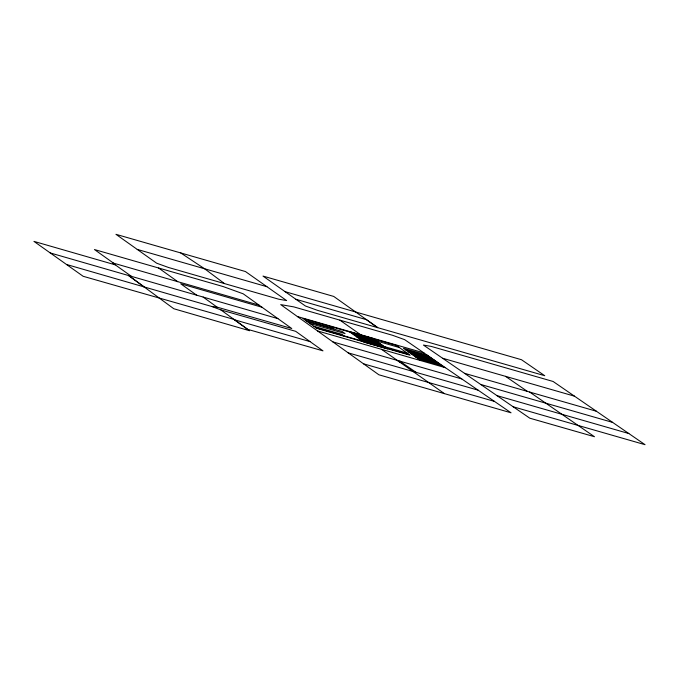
<?xml version="1.0" encoding="UTF-8"?>
<svg xmlns="http://www.w3.org/2000/svg" width="679" height="679" viewBox="0 0 679 679"><rect width="100%" height="100%" fill="white"/><g stroke="black" fill="none" stroke-linecap="round" stroke-linejoin="round"><path stroke-width="1.02" d="M115.226 264.835L33.95 241.384L66.474 264.462L211.797 306.501L217 307.103L291.758 328.517L243.226 293.829L223.204 286.58L94.457 249.549L113.503 263.138M363.528 363.817L494.465 401.399L511.049 412.798L378.874 374.783L280.707 304.608L293.812 306.891L392.572 335.299L404.659 339.661L494.465 401.399M285.087 291.673L521.489 359.717L544.736 375.708L317.441 310.328L305.355 305.966L263.002 276.081L333.737 296.434L377.762 327.685L366.49 319.69L295.823 299.252M266.915 286.691L245.45 271.541L115.956 234.314L156.662 263.197L168.698 267.543L278.797 299.218L286.623 300.576L266.915 286.691L137.226 249.397M297.351 316.516L423.934 352.919M442.606 358.249L574.476 396.163L645.05 444.686L513.18 406.772L423.424 345.068L431.207 346.409L553.113 381.479L574.476 396.163M351.909 333.465L375.334 340.196M305.949 320.658L333.898 328.695L330.979 326.607M399.328 347.512L371.388 339.475L368.459 337.387M306.959 321.379L342.097 331.479L345.051 333.584L309.904 323.484M354.37 335.222L377.796 341.953M405.906 350.041L429.332 356.772M356.823 336.979L380.257 343.71M408.368 351.798L431.793 358.529M359.284 338.736L382.71 345.467M410.829 353.555L434.254 360.286M313.825 326.276L341.766 334.314L343.812 335.774M407.205 353.131L379.255 345.093L381.292 346.553M361.746 340.493L385.171 347.224M413.282 355.312L436.716 362.043M315.862 327.736L409.242 354.591M415.743 357.069L439.169 363.8M418.205 358.826L441.63 365.557M317.509 330.919L445.466 367.712M464.521 373.323L596.391 411.236M332.846 341.885L461.771 378.933M220.836 309.887L295.688 331.327L322.983 350.856L247.682 329.349L220.836 309.887L211.797 306.501M480.766 384.484L612.636 422.397M348.191 352.851L478.126 390.162M496.977 395.628L628.847 433.541M259.072 305.143L112.391 262.815L131.514 276.395M262.018 307.248L180.699 283.78L196.672 295.187M50.238 252.944L277.94 318.638M234.442 319.767L310.048 341.613M180.707 252.928L204.761 268.884L224.503 283.601M529.62 392.038L594.481 436.724L529.798 418.188L513.18 406.772M416.074 372.347L399.693 361.092L401.951 362.637L399.558 361.949L381.488 349.32M505.482 376.327L527.396 391.401M397.359 360.422L444.406 393.633M339.848 320.132L360.617 334.713M66.474 264.462L83.144 276.285L233.949 319.393L249.6 330.741L173.782 308.733L128.687 275.581L144.135 286.928M444.091 367.314L426.879 355.015L403.445 348.285L420.666 360.583M158.58 267.993L177.745 281.675M203.131 297.054L217 307.103M372.873 338.439L349.447 331.708L364.207 342.25L387.633 348.981L372.873 338.439M396.409 345.424L303.029 318.57L316.745 328.364L410.124 355.219L396.409 345.424"/></g></svg>
